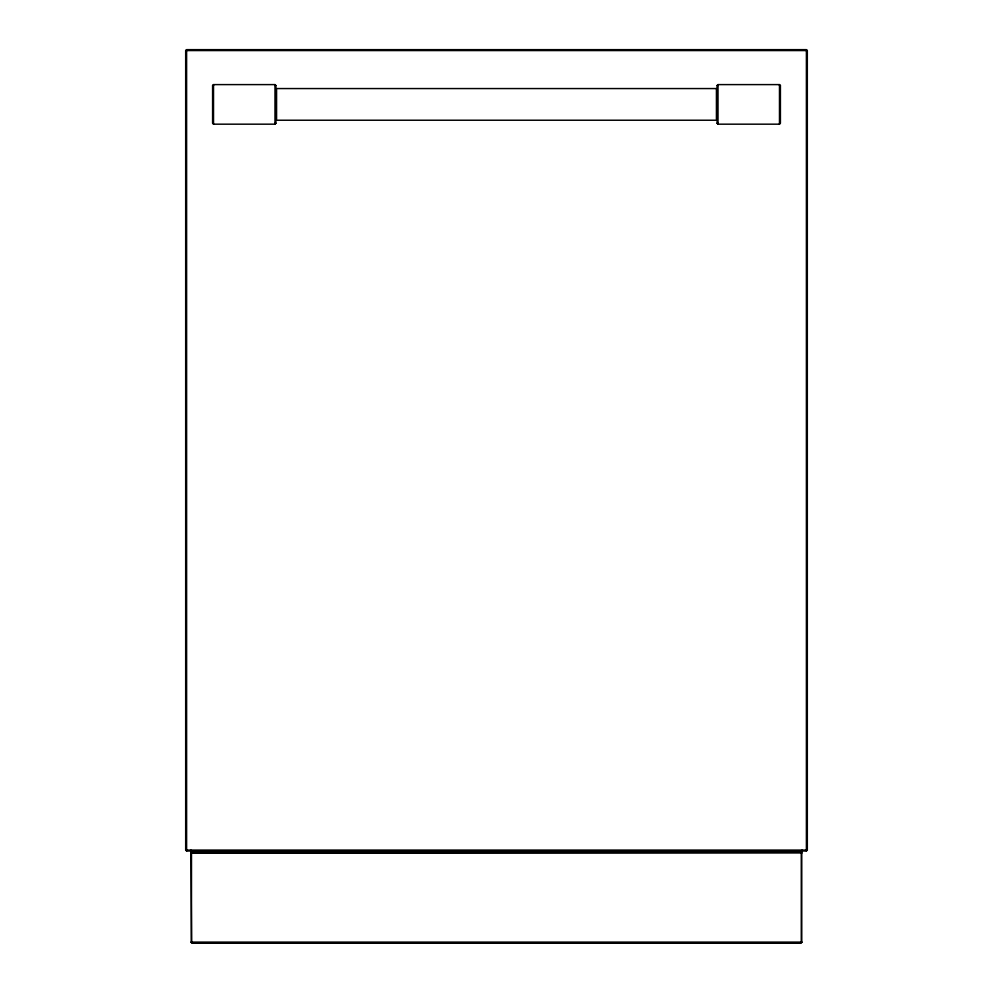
<?xml version="1.0" encoding="UTF-8"?>
<svg xmlns="http://www.w3.org/2000/svg" width="993" height="993" viewBox="0 0 993 993"><rect width="100%" height="100%" fill="white"/><g stroke="black" fill="none" stroke-linecap="round" stroke-linejoin="round"><path stroke-width="1.49" d="M185.679 50.569L186.61 49.65L806.39 49.65L807.321 50.569L807.321 850.082L806.39 851.013L186.61 851.013L185.679 850.082L185.679 50.569L807.321 50.569M212.589 85.535L213.52 84.604L274.987 84.604L275.905 85.535L275.905 123.256L274.987 124.175L213.52 124.175L212.589 123.256L212.589 85.535L213.52 85.535M717.095 85.535L718.013 84.604L779.48 84.604L780.411 85.535L780.411 123.256L779.48 124.175L718.013 124.175L717.095 123.256L717.095 85.535L718.013 85.535M190.966 852.863L801.512 852.329L801.512 942.692L191.488 942.692L190.966 852.863L802.034 852.863M802.369 850.356L801.711 851.013L801.711 850.356M800.197 943.35L800.718 942.816L192.282 942.816L800.197 942.816M274.987 85.535L275.905 85.535M779.48 85.535L780.411 85.535M274.987 123.256L275.905 123.256M717.095 123.256L718.013 123.256M185.679 850.082L807.321 850.082M190.966 942.158L802.034 942.158M190.631 850.356L191.289 851.013L191.289 850.356M806.39 49.65L806.39 851.013M801.512 852.329L801.512 942.692M800.197 851.535L192.803 851.535M779.48 84.604L779.48 124.175M718.013 84.604L718.013 124.175M274.987 84.604L274.987 124.175M213.52 84.604L213.52 124.175M191.488 852.329L191.488 942.692M186.61 49.65L186.61 851.013M716.425 88.563L276.575 88.563L276.575 120.227L716.425 120.227L716.425 88.563"/></g></svg>
